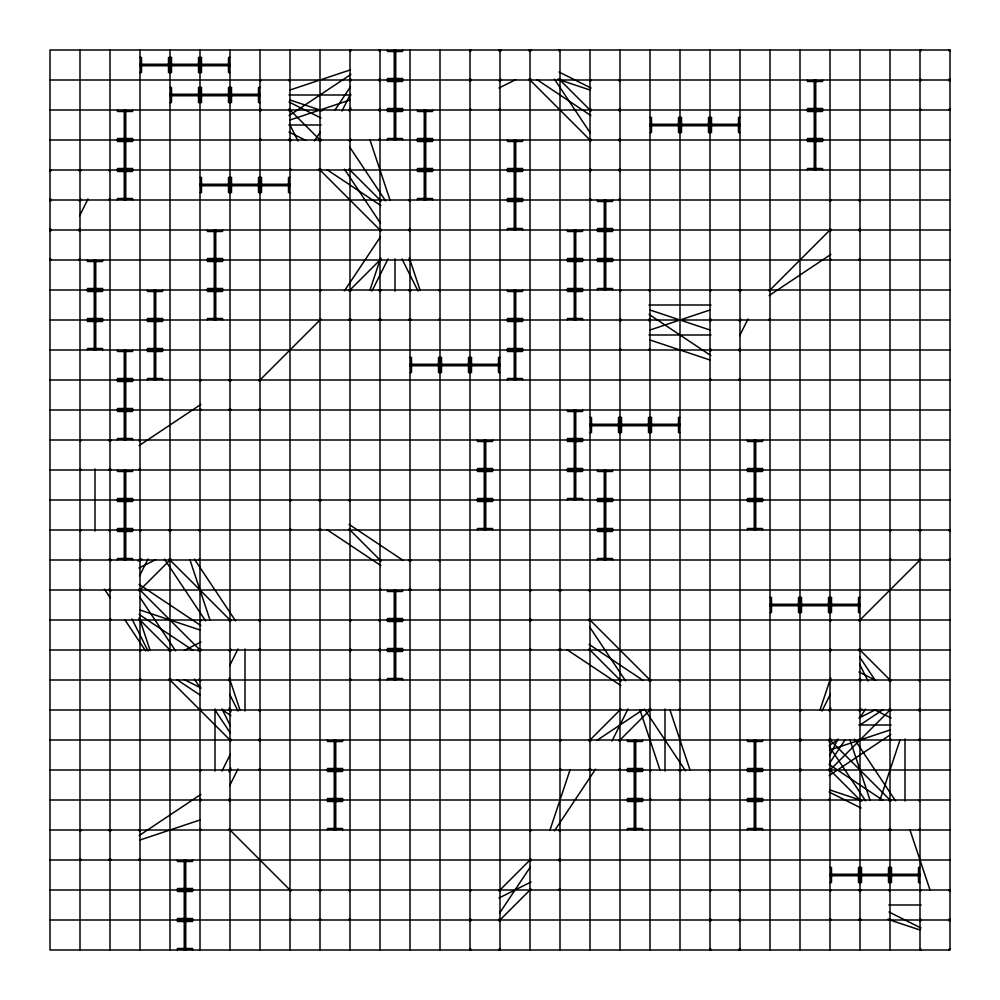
<?xml version="1.0" encoding="UTF-8"?>
<svg xmlns="http://www.w3.org/2000/svg" width="1000" height="1000" viewBox="0 0 1000 1000"><rect width="100%" height="100%" fill="white"/><g stroke="black" fill="none" stroke-linecap="round" stroke-linejoin="round"><path stroke-width="1.5" d="M349.75 110.738L350.737 107.788M369.913 290.25L380.737 257.787M229.262 772.212L230.738 767.788M549.913 830.25L570.087 769.75M819.912 710.25L830.738 677.788M829.75 710.738L830.738 707.788M829.262 742.212L830.25 739.262M879.912 800.25L900.088 739.75M79.65 215.7L88.025 198.95M341.975 111.05L350.35 94.3M139.65 575.7L148.025 558.95M371.975 291.05L388.025 258.95M229.65 665.7L238.025 648.95M221.975 771.05L230.35 754.3M229.65 785.7L238.025 768.95M739.65 335.7L748.025 318.95M611.975 741.05L628.025 708.95M821.975 711.05L830.35 694.3M829.65 755.7L838.025 738.95M314.425 140.863L320.425 131.862M335 110L350.425 86.862M344.425 290.863L380.425 236.863M499.575 913.138L530.425 866.862M554.425 830.863L595.575 769.137M829.575 763.138L845 740M859.575 718.138L865.575 709.137M259.262 380.737L320.737 319.262M349.188 290.812L380.812 259.188M139.188 590.812L170.812 559.188M769.262 290.738L830.738 229.262M589.188 740.812L620.812 709.188M619.188 740.812L650.812 709.188M499.188 890.812L530.812 859.188M499.188 920.812L530.812 889.188M859.262 620.737L920.738 559.263M829.262 770.738L890.738 709.262M289.137 115.575L350.863 74.425M139.137 445.575L200.863 404.425M769.137 295.575L830.863 254.425M139.137 835.575L200.863 794.425M596.862 740.425L643.138 709.575M829.137 745.575L838.138 739.575M860 725L883.138 709.575M829.137 775.575L890.863 734.425M498.95 88.025L515.7 79.65M138.95 568.025L155.7 559.65M184.3 650.35L201.05 641.975M498.95 898.025L531.05 881.975M858.95 718.025L875.7 709.65M289.75 90.087L350.25 69.912M289.75 120.087L350.25 99.913M649.75 330.087L710.25 309.913M137.787 560.737L142.213 559.263M197.787 650.738L200.738 649.75M139.75 840.088L200.25 819.912M859.262 710.25L862.212 709.262M829.75 750.088L890.25 729.912M350 50.9L350.9 50.9L350.9 50M380 50.9L379.1 50.9L379.1 50M470 50.9L470.9 50.9L470.9 50M560 50.9L559.1 50.9L559.1 50M920 50.9L920.9 50.9L920.9 50M950 50.9L949.1 50.9L949.1 50M140 57.5L141.5 57.5L141.5 72.5L140 72.5M230 57.5L228.5 57.5L228.5 72.5L230 72.5M140 64.25L230 64.25M140 65.75L230 65.75M350 79.1L350.9 79.1M379.1 79.1L380 79.1M470 79.1L470.9 79.1M560 79.1L559.1 79.1L559.1 80M920 79.1L920.9 79.1M949.1 79.1L950 79.1M50 80L950 80M260 80.9L260.9 80.9L260.9 80M290 80.9L289.1 80.9L289.1 80M350 80.9L350.9 80.9M379.1 80.9L380 80.9M470 80.9L470.9 80.9M499.1 80.9L500 80.9M590 80.9L590.9 80.9L590.9 80M620 80.9L619.1 80.9L619.1 80M920 80.9L920.9 80.9M949.1 80.9L950 80.9M170 87.5L171.5 87.5L171.5 102.5L170 102.5M260 87.5L258.5 87.5L258.5 102.5L260 102.5M170 94.25L260 94.25M288.962 95L351.037 95M170 95.75L260 95.75M260 109.1L260.9 109.1M289.1 109.1L290 109.1M350 109.1L350.9 109.1M379.1 109.1L380 109.1M470 109.1L470.9 109.1L470.9 110M500 109.1L499.1 109.1L499.1 110M590 109.1L590.9 109.1M619.1 109.1L620 109.1M920 109.1L920.9 109.1L920.9 110M950 109.1L949.1 109.1L949.1 110M50 110L950 110M260 110.9L260.9 110.9M289.1 110.9L290 110.9M320 110.9L320.9 110.9L320.9 110M379.1 110.9L380 110.9M590 110.9L590.9 110.9M619.1 110.9L620 110.9M650 117.5L651.5 117.5L651.5 132.5L650 132.5M740 117.5L738.5 117.5L738.5 132.5L740 132.5M650 124.25L740 124.25M288.85 125L321.15 125M650 125.75L740 125.75M260 139.1L260.9 139.1L260.9 140M290 139.1L289.1 139.1L289.1 140M320 139.1L320.9 139.1M380 139.1L379.1 139.1L379.1 140M590 139.1L590.9 139.1M619.1 139.1L620 139.1M50 140L950 140M290 140.9L290.9 140.9L290.9 140M349.1 140.9L350 140.9M590 140.9L590.9 140.9M619.1 140.9L620 140.9M290 169.1L290.9 169.1L290.9 170M350 169.1L349.1 169.1L349.1 170M590 169.1L590.9 169.1M619.1 169.1L620 169.1M50 170L950 170M50 170.9L50.9 170.9L50.9 170M110 170.9L109.1 170.9L109.1 170M590 170.9L590.9 170.9M619.1 170.9L620 170.9M200 177.5L201.5 177.5L201.5 192.5L200 192.5M290 177.5L288.5 177.5L288.5 192.5L290 192.5M200 184.25L290 184.25M200 185.75L290 185.75M50 199.1L50.9 199.1M110 199.1L109.1 199.1L109.1 200M590 199.1L590.9 199.1L590.9 200M620 199.1L619.1 199.1L619.1 200M50 200L950 200M50 200.9L50.9 200.9M79.1 200.9L80 200.9M380 200.9L380.9 200.9L380.9 200M410 200.9L409.1 200.9L409.1 200M830 200.9L830.9 200.9L830.9 200M860 200.9L859.1 200.9L859.1 200M50 229.1L50.9 229.1M79.1 229.1L80 229.1M380 229.1L380.9 229.1M409.1 229.1L410 229.1M830 229.1L830.9 229.1M859.1 229.1L860 229.1M50 230L950 230M50 230.9L50.9 230.9M79.1 230.9L80 230.9M380 230.9L380.9 230.9M409.1 230.9L410 230.9M830 230.9L830.9 230.9M859.1 230.9L860 230.9M50 259.1L50.9 259.1L50.9 260M80 259.1L79.1 259.1L79.1 260M380 259.1L380.9 259.1L380.9 260M410 259.1L409.1 259.1L409.1 260M830 259.1L830.9 259.1L830.9 260M860 259.1L859.1 259.1L859.1 260M50 260L950 260M50 290L950 290M320 290.9L320.9 290.9L320.9 290M440 290.9L439.1 290.9L439.1 290M620 290.9L620.9 290.9L620.9 290M650 290.9L649.1 290.9L649.1 290M710 290.9L710.9 290.9L710.9 290M770 290.9L769.1 290.9L769.1 290M648.962 305L711.038 305M320 319.1L320.9 319.1L320.9 320M440 319.1L439.1 319.1L439.1 320M620 319.1L620.9 319.1M649.1 319.1L650 319.1M710 319.1L710.9 319.1M770 319.1L769.1 319.1L769.1 320M50 320L950 320M620 320.9L620.9 320.9M649.1 320.9L650 320.9M710 320.9L710.9 320.9M739.1 320.9L740 320.9M648.962 335L711.038 335M620 349.1L620.9 349.1L620.9 350M650 349.1L649.1 349.1L649.1 350M710 349.1L710.9 349.1M739.1 349.1L740 349.1M50 350L950 350M710 350.9L710.9 350.9M739.1 350.9L740 350.9M410 357.5L411.5 357.5L411.5 372.5L410 372.5M500 357.5L498.5 357.5L498.5 372.5L500 372.5M410 364.25L500 364.25M410 365.75L500 365.75M710 379.1L710.9 379.1L710.9 380M740 379.1L739.1 379.1L739.1 380M50 380L950 380M200 380.9L200.9 380.9L200.9 380M260 380.9L259.1 380.9L259.1 380M200 409.1L200.9 409.1L200.9 410M260 409.1L259.1 409.1L259.1 410M50 410L950 410M590 417.5L591.5 417.5L591.5 432.5L590 432.5M680 417.5L678.5 417.5L678.5 432.5L680 432.5M590 424.25L680 424.25M590 425.75L680 425.75M50 440L950 440M80 440.9L80.9 440.9L80.9 440M140 440.9L139.1 440.9L139.1 440M80 469.1L80.9 469.1L80.9 470M140 469.1L139.1 469.1L139.1 470M50 470L950 470M50 500L950 500M290 500.9L290.9 500.9L290.9 500M350 500.9L349.1 500.9L349.1 500M290 529.1L290.9 529.1L290.9 530M350 529.1L349.1 529.1L349.1 530M50 530L950 530M80 530.9L80.9 530.9L80.9 530M110 530.9L109.1 530.9L109.1 530M140 530.9L140.9 530.9L140.9 530M200 530.9L199.1 530.9L199.1 530M890 530.9L890.9 530.9L890.9 530M950 530.9L949.1 530.9L949.1 530M80 559.1L80.9 559.1M109.1 559.1L110 559.1M140 559.1L140.9 559.1L140.9 560M200 559.1L199.1 559.1L199.1 560M890 559.1L890.9 559.1L890.9 560M950 559.1L949.1 559.1L949.1 560M50 560L950 560M80 560.9L80.9 560.9M140 560.9L139.1 560.9L139.1 560M380 560.9L380.9 560.9L380.9 560M440 560.9L439.1 560.9L439.1 560M80 589.1L80.9 589.1L80.9 590M139.1 589.1L140 589.1M380 589.1L380.9 589.1L380.9 590M440 589.1L439.1 589.1L439.1 590M50 590L950 590M110 590.9L110.9 590.9M139.1 590.9L140 590.9M530 590.9L530.9 590.9L530.9 590M590 590.9L589.1 590.9L589.1 590M770 597.5L771.5 597.5L771.5 612.5L770 612.5M860 597.5L858.5 597.5L858.5 612.5L860 612.5M770 604.25L860 604.25M770 605.75L860 605.75M110 619.1L110.9 619.1L110.9 620M140 619.1L139.1 619.1L139.1 620M530 619.1L530.9 619.1M589.1 619.1L590 619.1M50 620L950 620M200 620.9L200.9 620.9L200.9 620M260 620.9L259.1 620.9L259.1 620M350 620.9L350.9 620.9L350.9 620M380 620.9L379.1 620.9L379.1 620M530 620.9L530.9 620.9M589.1 620.9L590 620.9M830 620.9L830.9 620.9L830.9 620M860 620.9L859.1 620.9L859.1 620M200 649.1L200.9 649.1M260 649.1L259.1 649.1L259.1 650M350 649.1L350.9 649.1M379.1 649.1L380 649.1M530 649.1L530.9 649.1L530.9 650M590 649.1L589.1 649.1L589.1 650M830 649.1L830.9 649.1M859.1 649.1L860 649.1M50 650L950 650M140 650.9L140.9 650.9L140.9 650M229.1 650.9L230 650.9M350 650.9L350.9 650.9M379.1 650.9L380 650.9M830 650.9L830.9 650.9M859.1 650.9L860 650.9M140 679.1L140.9 679.1L140.9 680M229.1 679.1L230 679.1M350 679.1L350.9 679.1L350.9 680M380 679.1L379.1 679.1L379.1 680M830 679.1L830.9 679.1M859.1 679.1L860 679.1M50 680L950 680M200 680.9L200.9 680.9M229.1 680.9L230 680.9M620 680.9L620.9 680.9L620.9 680M680 680.9L679.1 680.9L679.1 680M830 680.9L830.9 680.9M920 680.9L919.1 680.9L919.1 680M200 709.1L200.9 709.1L200.9 710M230 709.1L229.1 709.1L229.1 710M620 709.1L620.9 709.1L620.9 710M680 709.1L679.1 709.1L679.1 710M830 709.1L830.9 709.1M919.1 709.1L920 709.1M50 710L950 710M230 710.9L230.9 710.9L230.9 710M260 710.9L259.1 710.9L259.1 710M800 710.9L800.9 710.9L800.9 710M859.1 710.9L860 710.9M890 710.9L890.9 710.9M919.1 710.9L920 710.9M858.85 725L891.15 725M230 739.1L230.9 739.1M259.1 739.1L260 739.1M800 739.1L800.9 739.1M860 739.1L859.1 739.1L859.1 740M890 739.1L890.9 739.1L890.9 740M920 739.1L919.1 739.1L919.1 740M50 740L950 740M230 740.9L230.9 740.9M259.1 740.9L260 740.9M560 740.9L560.9 740.9L560.9 740M620 740.9L619.1 740.9L619.1 740M800 740.9L800.9 740.9M829.1 740.9L830 740.9M230 769.1L230.9 769.1L230.9 770M260 769.1L259.1 769.1L259.1 770M560 769.1L560.9 769.1L560.9 770M620 769.1L619.1 769.1L619.1 770M800 769.1L800.9 769.1M829.1 769.1L830 769.1M50 770L950 770M200 770.9L200.9 770.9L200.9 770M230 770.9L229.1 770.9L229.1 770M650 770.9L650.9 770.9L650.9 770M710 770.9L709.1 770.9L709.1 770M800 770.9L800.9 770.9M829.1 770.9L830 770.9M200 799.1L200.9 799.1M229.1 799.1L230 799.1M650 799.1L650.9 799.1L650.9 800M710 799.1L709.1 799.1L709.1 800M800 799.1L800.9 799.1L800.9 800M830 799.1L829.1 799.1L829.1 800M50 800L950 800M200 800.9L200.9 800.9M229.1 800.9L230 800.9M860 800.9L860.9 800.9L860.9 800M920 800.9L919.1 800.9L919.1 800M200 829.1L200.9 829.1L200.9 830M230 829.1L229.1 829.1L229.1 830M860 829.1L860.9 829.1L860.9 830M920 829.1L919.1 829.1L919.1 830M50 830L950 830M80 830.9L80.9 830.9L80.9 830M140 830.9L139.1 830.9L139.1 830M530 830.9L530.9 830.9L530.9 830M560 830.9L559.1 830.9L559.1 830M80 859.1L80.9 859.1L80.9 860M140 859.1L139.1 859.1L139.1 860M530 859.1L530.9 859.1M559.1 859.1L560 859.1M50 860L950 860M530 860.9L530.9 860.9M559.1 860.9L560 860.9M830 867.5L831.5 867.5L831.5 882.5L830 882.5M920 867.5L918.5 867.5L918.5 882.5L920 882.5M830 874.25L920 874.25M830 875.75L920 875.75M530 889.1L530.9 889.1L530.9 890M560 889.1L559.1 889.1L559.1 890M50 890L950 890M290 890.9L290.9 890.9L290.9 890M350 890.9L349.1 890.9L349.1 890M470 890.9L470.9 890.9L470.9 890M500 890.9L499.1 890.9L499.1 890M710 890.9L710.9 890.9L710.9 890M740 890.9L739.1 890.9L739.1 890M830 890.9L830.9 890.9L830.9 890M890 890.9L889.1 890.9L889.1 890M920 890.9L920.9 890.9L920.9 890M950 890.9L949.1 890.9L949.1 890M888.85 905L921.15 905M290 919.1L290.9 919.1L290.9 920M350 919.1L349.1 919.1L349.1 920M470 919.1L470.9 919.1M499.1 919.1L500 919.1M710 919.1L710.9 919.1M739.1 919.1L740 919.1M830 919.1L830.9 919.1L830.9 920M890 919.1L889.1 919.1L889.1 920M920 919.1L920.9 919.1M949.1 919.1L950 919.1M50 920L950 920M470 920.9L470.9 920.9M499.1 920.9L500 920.9M710 920.9L710.9 920.9M739.1 920.9L740 920.9M920 920.9L920.9 920.9M949.1 920.9L950 920.9M470 949.1L470.9 949.1L470.9 950M500 949.1L499.1 949.1L499.1 950M710 949.1L710.9 949.1L710.9 950M740 949.1L739.1 949.1L739.1 950M920 949.1L920.9 949.1L920.9 950M950 949.1L949.1 949.1L949.1 950M557.788 79.262L590.25 90.087M289.75 99.913L322.212 110.738M649.75 309.913L710.25 330.087M649.75 339.913L710.25 360.087M829.75 789.912L862.212 800.738M139.75 609.913L200.25 630.087M887.788 919.262L920.25 930.088M558.95 71.975L591.05 88.025M288.95 101.975L321.05 118.025M288.95 131.975L305.7 140.35M858.95 671.975L875.7 680.35M874.3 709.65L891.05 718.025M828.95 791.975L861.05 808.025M888.95 911.975L921.05 928.025M184.3 679.65L201.05 688.025M536.862 79.575L590.862 115.575M649.137 314.425L710.863 355.575M326.863 169.575L380.863 205.575M829.137 764.425L883.138 800.425M589.138 644.425L643.138 680.425M566.862 649.575L620.862 685.575M349.137 524.425L403.137 560.425M326.863 529.575L380.863 565.575M139.137 584.425L200.863 625.575M139.137 614.425L193.137 650.425M176.863 679.575L200 695M221.863 709.575L230.863 715.575M559.188 79.188L590.812 110.812M529.263 79.262L590.737 140.738M859.188 649.188L890.812 680.812M289.188 109.188L320.812 140.812M349.188 169.188L380.812 200.812M319.262 169.262L380.737 230.738M829.262 739.262L890.738 800.738M829.188 769.188L860.812 800.812M589.263 619.263L650.738 680.738M589.188 649.188L620.812 680.812M349.188 529.188L380.812 560.812M169.262 559.263L230.738 620.737M139.262 589.263L200.738 650.738M139.188 619.188L170.812 650.812M169.262 679.262L230.738 740.738M229.262 829.262L290.738 890.738M554.425 79.138L590.425 133.138M859.575 656.862L875 680M854.425 739.137L895.575 800.863M829.575 746.862L865.575 800.863M349.575 146.862L385.575 200.863M344.425 169.137L380.425 223.137M589.575 626.862L625.575 680.863M644.425 709.137L685.575 770.863M194.425 559.138L235.575 620.862M164.425 559.138L205.575 620.862M139.575 596.862L175.575 650.863M194.425 679.137L200.425 688.138M215 710L230.425 733.138M104.425 589.138L110.425 598.138M125 620L145.575 650.863M859.65 664.3L868.025 681.05M401.975 258.95L418.025 291.05M289.65 124.3L298.025 141.05M229.65 694.3L238.025 711.05M221.975 708.95L230.35 725.7M131.975 618.95L148.025 651.05M909.912 829.75L930.088 890.25M849.912 739.75L870.088 800.25M669.912 709.75L690.088 770.25M639.913 709.75L660.088 770.25M369.913 139.75L390.087 200.25M409.263 257.787L420.087 290.25M189.913 559.75L210.087 620.25M229.262 677.788L240.087 710.25M229.262 707.788L230.738 712.212M139.262 617.788L150.087 650.25M920.9 530L920.9 530.9M920.9 559.1L920.9 560M920 50L920 950M919.1 530L919.1 530.9M919.1 559.1L919.1 560M905 738.962L905 801.038M890.9 680L890.9 680.9M890.9 800L890.9 800.9M890.9 829.1L890.9 830M890 50L890 950M889.1 680L889.1 680.9M889.1 709.1L889.1 710M889.1 800L889.1 800.9M889.1 829.1L889.1 830M860.9 680L860.9 680.9M860.9 709.1L860.9 710M860.9 890L860.9 890.9M860.9 919.1L860.9 920M860 50L860 950M859.1 890L859.1 890.9M859.1 919.1L859.1 920M830.9 739.1L830.9 740M830 50L830 950M829.1 710L829.1 710.9M822.5 80L822.5 81.5L807.5 81.5L807.5 80M822.5 170L822.5 168.5L807.5 168.5L807.5 170M815.75 80L815.75 170M814.25 80L814.25 170M800 50L800 950M770 50L770 950M762.5 440L762.5 441.5L747.5 441.5L747.5 440M762.5 530L762.5 528.5L747.5 528.5L747.5 530M762.5 740L762.5 741.5L747.5 741.5L747.5 740M762.5 830L762.5 828.5L747.5 828.5L747.5 830M755.75 440L755.75 530M755.75 740L755.75 830M754.25 440L754.25 530M754.25 740L754.25 830M740.9 290L740.9 290.9M740.9 319.1L740.9 320M740 50L740 950M739.1 290L739.1 290.9M710 50L710 950M680.9 770L680.9 770.9M680.9 799.1L680.9 800M680 50L680 950M679.1 770L679.1 770.9M679.1 799.1L679.1 800M665 708.962L665 771.038M650.9 680L650.9 680.9M650.9 709.1L650.9 710M650 50L650 950M649.1 680L649.1 680.9M649.1 709.1L649.1 710M642.5 740L642.5 741.5L627.5 741.5L627.5 740M642.5 830L642.5 828.5L627.5 828.5L627.5 830M635.75 740L635.75 830M634.25 740L634.25 830M620 50L620 950M612.5 200L612.5 201.5L597.5 201.5L597.5 200M612.5 290L612.5 288.5L597.5 288.5L597.5 290M612.5 470L612.5 471.5L597.5 471.5L597.5 470M612.5 560L612.5 558.5L597.5 558.5L597.5 560M605.75 200L605.75 290M605.75 470L605.75 560M604.25 200L604.25 290M604.25 470L604.25 560M590.9 740L590.9 740.9M590.9 769.1L590.9 770M590 50L590 950M589.1 740L589.1 740.9M589.1 769.1L589.1 770M582.5 230L582.5 231.5L567.5 231.5L567.5 230M582.5 320L582.5 318.5L567.5 318.5L567.5 320M582.5 410L582.5 411.5L567.5 411.5L567.5 410M582.5 500L582.5 498.5L567.5 498.5L567.5 500M575.75 230L575.75 320M575.75 410L575.75 500M574.25 230L574.25 320M574.25 410L574.25 500M560.9 590L560.9 590.9M560.9 649.1L560.9 650M560 50L560 950M559.1 590L559.1 590.9M559.1 649.1L559.1 650M530.9 50L530.9 50.9M530.9 79.1L530.9 80M530 50L530 950M529.1 50L529.1 50.9M529.1 79.1L529.1 80M522.5 140L522.5 141.5L507.5 141.5L507.5 140M522.5 230L522.5 228.5L507.5 228.5L507.5 230M522.5 290L522.5 291.5L507.5 291.5L507.5 290M522.5 380L522.5 378.5L507.5 378.5L507.5 380M515.75 140L515.75 230M515.75 290L515.75 380M514.25 140L514.25 230M514.25 290L514.25 380M500.9 50L500.9 50.9M500.9 79.1L500.9 80M500 50L500 950M499.1 50L499.1 50.9M492.5 440L492.5 441.5L477.5 441.5L477.5 440M492.5 530L492.5 528.5L477.5 528.5L477.5 530M485.75 440L485.75 530M484.25 440L484.25 530M470 50L470 950M440 50L440 950M432.5 110L432.5 111.5L417.5 111.5L417.5 110M432.5 200L432.5 198.5L417.5 198.5L417.5 200M425.75 110L425.75 200M424.25 110L424.25 200M410.9 290L410.9 290.9M410.9 319.1L410.9 320M410.9 560L410.9 560.9M410.9 589.1L410.9 590M410 50L410 950M409.1 290L409.1 290.9M409.1 319.1L409.1 320M409.1 560L409.1 560.9M409.1 589.1L409.1 590M402.5 50L402.5 51.5L387.5 51.5L387.5 50M402.5 140L402.5 138.5L387.5 138.5L387.5 140M402.5 590L402.5 591.5L387.5 591.5L387.5 590M402.5 680L402.5 678.5L387.5 678.5L387.5 680M395.75 50L395.75 140M395.75 590L395.75 680M395 258.85L395 291.15M394.25 50L394.25 140M394.25 590L394.25 680M380.9 290L380.9 290.9M380.9 319.1L380.9 320M380 50L380 950M379.1 290L379.1 290.9M379.1 319.1L379.1 320M350.9 139.1L350.9 140M350.9 290L350.9 290.9M350.9 319.1L350.9 320M350 50L350 950M349.1 110L349.1 110.9M349.1 290L349.1 290.9M349.1 319.1L349.1 320M342.5 740L342.5 741.5L327.5 741.5L327.5 740M342.5 830L342.5 828.5L327.5 828.5L327.5 830M335.75 740L335.75 830M334.25 740L334.25 830M320.9 169.1L320.9 170M320.9 500L320.9 500.9M320.9 529.1L320.9 530M320.9 890L320.9 890.9M320.9 919.1L320.9 920M320 50L320 950M319.1 140L319.1 140.9M319.1 169.1L319.1 170M319.1 500L319.1 500.9M319.1 529.1L319.1 530M319.1 890L319.1 890.9M319.1 919.1L319.1 920M290 50L290 950M260 50L260 950M245 648.962L245 711.038M230.9 380L230.9 380.9M230.9 409.1L230.9 410M230.9 620L230.9 620.9M230.9 649.1L230.9 650M230 50L230 950M229.1 380L229.1 380.9M229.1 409.1L229.1 410M229.1 620L229.1 620.9M222.5 230L222.5 231.5L207.5 231.5L207.5 230M222.5 320L222.5 318.5L207.5 318.5L207.5 320M215.75 230L215.75 320M215 708.962L215 771.038M214.25 230L214.25 320M200 50L200 950M199.1 650L199.1 650.9M199.1 679.1L199.1 680M192.5 860L192.5 861.5L177.5 861.5L177.5 860M192.5 950L192.5 948.5L177.5 948.5L177.5 950M185.75 860L185.75 950M184.25 860L184.25 950M170.9 530L170.9 530.9M170.9 559.1L170.9 560M170.9 650L170.9 650.9M170.9 679.1L170.9 680M170 50L170 950M169.1 530L169.1 530.9M169.1 559.1L169.1 560M169.1 650L169.1 650.9M169.1 679.1L169.1 680M162.5 290L162.5 291.5L147.5 291.5L147.5 290M162.5 380L162.5 378.5L147.5 378.5L147.5 380M155.75 290L155.75 380M154.25 290L154.25 380M140 50L140 950M132.5 110L132.5 111.5L117.5 111.5L117.5 110M132.5 200L132.5 198.5L117.5 198.5L117.5 200M132.5 350L132.5 351.5L117.5 351.5L117.5 350M132.5 440L132.5 438.5L117.5 438.5L117.5 440M132.5 470L132.5 471.5L117.5 471.5L117.5 470M132.5 560L132.5 558.5L117.5 558.5L117.5 560M125.75 110L125.75 200M125.75 350L125.75 440M125.75 470L125.75 560M124.25 110L124.25 200M124.25 350L124.25 440M124.25 470L124.25 560M110.9 440L110.9 440.9M110.9 469.1L110.9 470M110.9 560L110.9 560.9M110.9 830L110.9 830.9M110.9 859.1L110.9 860M110 50L110 950M109.1 440L109.1 440.9M109.1 469.1L109.1 470M109.1 589.1L109.1 590M109.1 830L109.1 830.9M109.1 859.1L109.1 860M102.5 260L102.5 261.5L87.5 261.5L87.5 260M102.5 350L102.5 348.5L87.5 348.5L87.5 350M95.75 260L95.75 350M95 468.963L95 531.038M94.25 260L94.25 350M80.9 170L80.9 170.9M80.9 199.1L80.9 200M80 50L80 950M79.1 170L79.1 170.9M950 50L50 50L50 950L950 950L950 50M171.5 57.5L168.5 57.5L168.5 72.5L171.5 72.5L171.5 57.5M201.5 57.5L198.5 57.5L198.5 72.5L201.5 72.5L201.5 57.5M402.5 78.5L387.5 78.5L387.5 81.5L402.5 81.5L402.5 78.5M201.5 87.5L198.5 87.5L198.5 102.5L201.5 102.5L201.5 87.5M231.5 87.5L228.5 87.5L228.5 102.5L231.5 102.5L231.5 87.5M402.5 108.5L387.5 108.5L387.5 111.5L402.5 111.5L402.5 108.5M822.5 108.5L807.5 108.5L807.5 111.5L822.5 111.5L822.5 108.5M681.5 117.5L678.5 117.5L678.5 132.5L681.5 132.5L681.5 117.5M711.5 117.5L708.5 117.5L708.5 132.5L711.5 132.5L711.5 117.5M132.5 138.5L117.5 138.5L117.5 141.5L132.5 141.5L132.5 138.5M432.5 138.5L417.5 138.5L417.5 141.5L432.5 141.5L432.5 138.5M822.5 138.5L807.5 138.5L807.5 141.5L822.5 141.5L822.5 138.5M132.5 168.5L117.5 168.5L117.5 171.5L132.5 171.5L132.5 168.5M432.5 168.5L417.5 168.5L417.5 171.5L432.5 171.5L432.5 168.5M522.5 168.5L507.5 168.5L507.5 171.5L522.5 171.5L522.5 168.5M231.5 177.5L228.5 177.5L228.5 192.5L231.5 192.5L231.5 177.5M261.5 177.5L258.5 177.5L258.5 192.5L261.5 192.5L261.5 177.5M522.5 198.5L507.5 198.5L507.5 201.5L522.5 201.5L522.5 198.5M612.5 228.5L597.5 228.5L597.5 231.5L612.5 231.5L612.5 228.5M222.5 258.5L207.5 258.5L207.5 261.5L222.5 261.5L222.5 258.5M582.5 258.5L567.5 258.5L567.5 261.5L582.5 261.5L582.5 258.5M612.5 258.5L597.5 258.5L597.5 261.5L612.5 261.5L612.5 258.5M102.5 288.5L87.5 288.5L87.5 291.5L102.5 291.5L102.5 288.5M222.5 288.5L207.5 288.5L207.5 291.5L222.5 291.5L222.5 288.5M582.5 288.5L567.5 288.5L567.5 291.5L582.5 291.5L582.5 288.5M102.5 318.5L87.5 318.5L87.5 321.5L102.5 321.5L102.5 318.5M162.5 318.5L147.5 318.5L147.5 321.5L162.5 321.5L162.5 318.5M522.5 318.5L507.5 318.5L507.5 321.5L522.5 321.5L522.5 318.5M162.5 348.5L147.5 348.5L147.5 351.5L162.5 351.5L162.5 348.5M522.5 348.5L507.5 348.5L507.5 351.5L522.5 351.5L522.5 348.5M441.5 357.5L438.5 357.5L438.5 372.5L441.5 372.5L441.5 357.5M471.5 357.5L468.5 357.5L468.5 372.5L471.5 372.5L471.5 357.5M132.5 378.5L117.5 378.5L117.5 381.5L132.5 381.5L132.5 378.5M132.5 408.5L117.5 408.5L117.5 411.5L132.5 411.5L132.5 408.5M621.5 417.5L618.5 417.5L618.5 432.5L621.5 432.5L621.5 417.5M651.5 417.5L648.5 417.5L648.5 432.5L651.5 432.5L651.5 417.5M582.5 438.5L567.5 438.5L567.5 441.5L582.5 441.5L582.5 438.5M492.5 468.5L477.5 468.5L477.5 471.5L492.5 471.5L492.5 468.5M582.5 468.5L567.5 468.5L567.5 471.5L582.5 471.5L582.5 468.5M762.5 468.5L747.5 468.5L747.5 471.5L762.5 471.5L762.5 468.5M132.5 498.5L117.5 498.5L117.5 501.5L132.5 501.5L132.5 498.5M492.5 498.5L477.5 498.5L477.5 501.5L492.5 501.5L492.5 498.5M612.5 498.5L597.5 498.5L597.5 501.5L612.5 501.5L612.5 498.5M762.5 498.5L747.5 498.5L747.5 501.5L762.5 501.5L762.5 498.5M132.5 528.5L117.5 528.5L117.5 531.5L132.5 531.5L132.5 528.5M612.5 528.5L597.5 528.5L597.5 531.5L612.5 531.5L612.5 528.5M801.5 597.5L798.5 597.5L798.5 612.5L801.5 612.5L801.5 597.5M831.5 597.5L828.5 597.5L828.5 612.5L831.5 612.5L831.5 597.5M402.5 618.5L387.5 618.5L387.5 621.5L402.5 621.5L402.5 618.5M402.5 648.5L387.5 648.5L387.5 651.5L402.5 651.5L402.5 648.5M342.5 768.5L327.5 768.5L327.5 771.5L342.5 771.5L342.5 768.5M642.5 768.5L627.5 768.5L627.5 771.5L642.5 771.5L642.5 768.5M762.5 768.5L747.5 768.5L747.5 771.5L762.5 771.5L762.5 768.5M342.5 798.5L327.5 798.5L327.5 801.5L342.5 801.5L342.5 798.5M642.5 798.5L627.5 798.5L627.5 801.5L642.5 801.5L642.5 798.5M762.5 798.5L747.5 798.5L747.5 801.5L762.5 801.5L762.5 798.5M861.5 867.5L858.5 867.5L858.5 882.5L861.5 882.5L861.5 867.5M891.5 867.5L888.5 867.5L888.5 882.5L891.5 882.5L891.5 867.5M192.5 888.5L177.5 888.5L177.5 891.5L192.5 891.5L192.5 888.5M192.5 918.5L177.5 918.5L177.5 921.5L192.5 921.5L192.5 918.5"/></g></svg>
